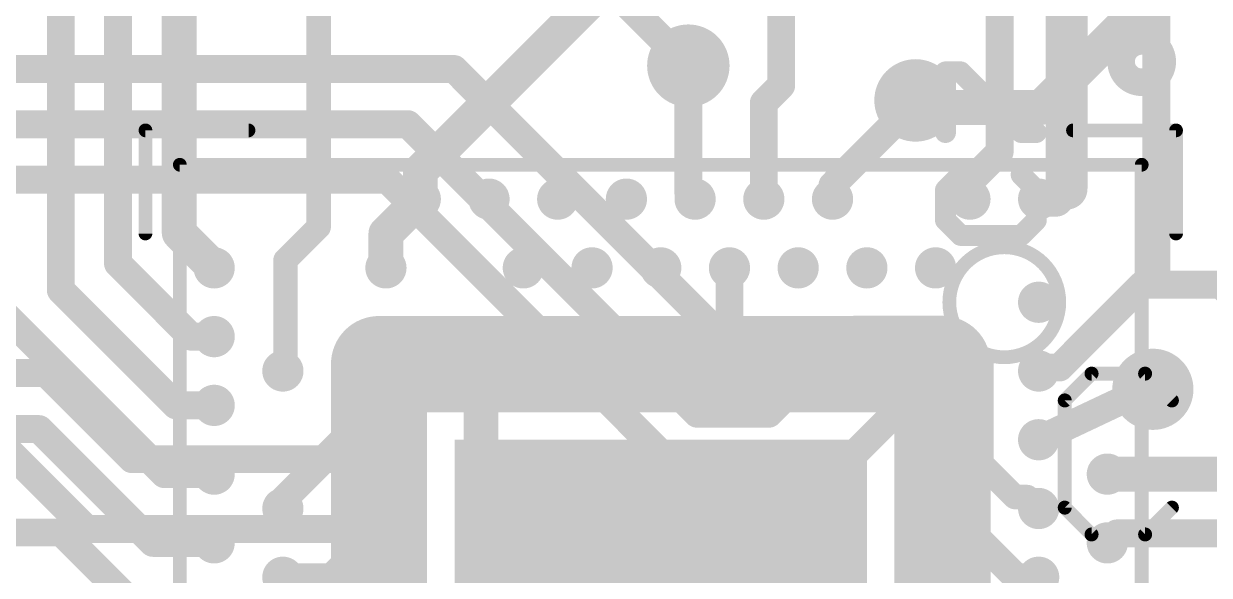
# Model space of a CAD drawing. Extents: x -25.4 to 25.4, y -26.7 to 25.8.
# Drawn here: x -4.06 to 4.56, y 9.49 to 13.5 of the extents above; entities that cross this region are included whole.
import ezdxf

# ---------------------------------------------------------------- set-up
doc = ezdxf.new("R2010")
doc.units = 0
for name, color, linetype in [('1', 12, 'CONTINUOUS'), ('16', 5, 'CONTINUOUS'), ('18', 110, 'CONTINUOUS'), ('20', 53, 'CONTINUOUS'), ('21', 53, 'CONTINUOUS'), ('25', 253, 'CONTINUOUS'), ('51', 53, 'CONTINUOUS')]:
    doc.layers.add(name, color=color, linetype=linetype)

# ---------------------------------------------------------------- blocks, each defined once
blk = doc.blocks.new('PIE')
at = {"const_width": 0.5}
blk.add_lwpolyline([(0, -0.25, 1), (0, 0.25, 1), (0, -0.25)], format="xyb", dxfattribs=at)
blk = doc.blocks.new('RECT')
blk.add_solid([(-0.5, -0.5), (0.5, -0.5), (-0.5, 0.5), (0.5, 0.5)])
blk = doc.blocks.new('ROUNDV')
at = {"const_width": 0.5}
blk.add_lwpolyline([(0, -0.25, 1), (0, 0.25, 1), (0, -0.25)], format="xyb", dxfattribs=at)

msp = doc.modelspace()

# ---------------------------------------------------------------- linework, layer by layer
at = {"layer": '1'}
for points, const_width in [([(0, 20.32, 0.4142), (-20.32, 0)], 0.254), ([(20.32, 0, 0.4142), (0, 20.32)], 0.254), ([(0.823, 13.1994, 1), (0.7214, 13.1994)], 0.1016), ([(1.4837, 13.0197, 1), (1.4119, 13.0915)], 0.1016), ([(1.3723, 12.9293, 1), (1.2707, 12.9293)], 0.1016), ([(1.397, 13.0556, 1), (1.4986, 13.0556)], 0.1016), ([(2.4257, 12.9977, 1), (2.4257, 12.8961)], 0.1016), ([(2.4743, 12.911, 1), (2.4025, 12.9828)], 0.1016), ([(2.4384, 12.8961, 1), (2.4384, 12.9977)], 0.1016), ([(1.2856, 12.9652, 1), (1.3574, 12.8934)], 0.1016), ([(2.9866, 12.5718, 1), (3.0882, 12.5718)], 0.1016), ([(3.0733, 12.5359, 1), (3.0015, 12.6077)], 0.1016), ([(-1.115, 12.4321, 1), (-1.242, 12.4321)], 0.127), ([(-1.2234, 12.477, 1), (-1.1336, 12.3872)], 0.127), ([(1.8723, 12.33, 1), (1.7707, 12.33)], 0.1016), ([(2.8723, 12.3559, 1), (2.7707, 12.3559)], 0.1016), ([(2.7856, 12.3918, 1), (2.8574, 12.32)], 0.1016), ([(3.5696, 12.2602, 1), (3.4798, 12.35)], 0.127), ([(-1.1336, 12.184, 1), (-1.2234, 12.2738)], 0.127), ([(0.8081, 12.3142, 1), (0.7362, 12.2423)], 0.1016), ([(1.7856, 12.3659, 1), (1.8574, 12.2941)], 0.1016), ([(3.3215, 12.2924, 1), (3.3215, 12.1654)], 0.127), ([(3.4485, 12.3051, 1), (3.6009, 12.3051)], 0.1524), ([(3.4485, 12.1654, 1), (3.4485, 12.2924)], 0.127), ([(-1.242, 12.2289, 1), (-1.115, 12.2289)], 0.127), ([(0.7214, 12.2782, 1), (0.823, 12.2782)], 0.1016), ([(0.7856, 12.193, 1), (0.8574, 12.2648)], 0.1016), ([(1.2707, 12.2289, 1), (1.3723, 12.2289)], 0.1016), ([(1.7707, 12.2289, 1), (1.8723, 12.2289)], 0.1016), ([(2.7707, 12.2289, 1), (2.8723, 12.2289)], 0.1016), ([(3.4036, 12.2738, 1), (3.4934, 12.184)], 0.127), ([(-2.8876, 12.0278, 1), (-2.9774, 11.938)], 0.127), ([(-1.8863, 11.9955, 1), (-1.9491, 12.0583)], 0.0889), ([(-1.365, 11.9789, 1), (-1.492, 11.9789)], 0.127), ([(-1.4734, 12.0238, 1), (-1.3836, 11.934)], 0.127), ([(-2.996, 11.9829, 1), (-2.869, 11.9829)], 0.127), ([(-1.9622, 12.0269, 1), (-1.8733, 12.0269)], 0.0889), ([(-3.3423, 11.7961, 1), (-3.4141, 11.7243)], 0.1016), ([(-2.7234, 11.684, 1), (-2.6336, 11.7738)], 0.127), ([(-2.1146, 11.7856, 1), (-2.2035, 11.7856)], 0.0889), ([(-2.1904, 11.817, 1), (-2.1276, 11.7542)], 0.0889), ([(1.1223, 11.7289, 1), (1.0207, 11.7289)], 0.1016), ([(-3.429, 11.7602, 1), (-3.3274, 11.7602)], 0.1016), ([(-1.492, 11.7289, 1), (-1.365, 11.7289)], 0.127), ([(-3.7582, 11.6024, 1), (-3.83, 11.5306)], 0.1016), ([(4.0767, 11.6579, 1), (4.0767, 11.5563)], 0.1016), ([(4.1126, 11.5712, 1), (4.0408, 11.643)], 0.1016), ([(4.1783, 11.6579, 1), (4.1783, 11.5563)], 0.1016), ([(4.1275, 11.6071, 1), (4.2291, 11.6071)], 0.1016), ([(4.1783, 11.5563, 1), (4.1783, 11.6579)], 0.1016), ([(4.6848, 11.643, 1), (4.613, 11.5712)], 0.1016), ([(-3.8449, 11.5665, 1), (-3.7433, 11.5665)], 0.1016), ([(-2.8469, 11.2797, 1), (-2.8469, 11.1781)], 0.1016), ([(-2.8828, 11.193, 1), (-2.811, 11.2648)], 0.1016), ([(-2.6785, 11.1781, 1), (-2.6785, 11.2797)], 0.1016), ([(1.9812, 11.3361, 1), (1.9812, 11.2473)], 0.0889), ([(2.0126, 11.2603, 1), (1.9498, 11.3231)], 0.0889), ([(2.6935, 11.3231, 1), (2.6307, 11.2603)], 0.0889), ([(2.6621, 11.2473, 1), (2.6621, 11.3361)], 0.0889), ([(1.0309, 11.2119, 1), (1.1027, 11.1401)], 0.1016), ([(1.0207, 11.1807, 1), (1.1223, 11.1807)], 0.1016), ([(1.1074, 11.1448, 1), (1.0356, 11.2166)], 0.1016), ([(1.7212, 11.0945, 1), (1.784, 11.0317)], 0.0889), ([(2.9493, 11.049, 1), (2.8604, 11.049)], 0.0889), ([(-2.2099, 11.0103, 1), (-2.1471, 10.9475)], 0.0889), ([(-2.1276, 10.967, 1), (-2.1904, 11.0298)], 0.0889), ([(2.8734, 11.0176, 1), (2.9362, 11.0804)], 0.0889), ([(3.2856, 11.0148, 1), (3.3574, 10.943)], 0.1016), ([(3.3469, 11.0551, 1), (3.3469, 10.9535)], 0.1016), ([(3.3828, 10.9684, 1), (3.311, 11.0402)], 0.1016), ([(3.438, 11.0402, 1), (3.5098, 10.9684)], 0.1016), ([(3.4739, 10.9535, 1), (3.4739, 11.0551)], 0.1016), ([(-2.2035, 10.9984, 1), (-2.1146, 10.9984)], 0.0889), ([(4.0988, 10.903, 1), (4.0988, 10.7887)], 0.1143), ([(4.1529, 10.7887, 1), (4.1529, 10.903)], 0.1143), ([(2.4384, 10.7837, 1), (2.3368, 10.7837)], 0.1016), ([(4.1205, 10.7999, 1), (4.0772, 10.8917)], 0.1016), ([(-2.9565, 10.7797, 1), (-2.9565, 10.6781)], 0.1016), ([(-2.9924, 10.693, 1), (-2.9206, 10.7648)], 0.1016), ([(-2.6785, 10.6781, 1), (-2.6785, 10.7797)], 0.1016), ([(-0.6731, 10.668, 1), (-0.8001, 10.668)], 0.127), ([(2.4235, 10.7688, 1), (2.3517, 10.697)], 0.1016), ([(2.3368, 10.7329, 1), (2.4384, 10.7329)], 0.1016), ([(2.5146, 10.6567, 1), (2.413, 10.6567)], 0.1016), ([(2.4279, 10.6208, 1), (2.4997, 10.6926)], 0.1016), ([(-3.9163, 10.5922, 1), (-3.9882, 10.5203)], 0.1016), ([(-3.9522, 10.5054, 1), (-3.9522, 10.607)], 0.1016), ([(-1.6764, 10.5918, 1), (-1.6764, 10.4902)], 0.1016), ([(-1.6405, 10.5051, 1), (-1.7123, 10.5769)], 0.1016), ([(-1.5494, 10.4902, 1), (-1.5494, 10.5918)], 0.1016), ([(3.2998, 10.5248, 1), (3.3432, 10.433)], 0.1016), ([(-0.6917, 10.3319, 1), (-0.7815, 10.2421)], 0.127), ([(2.9362, 10.3377, 1), (2.8734, 10.2749)], 0.0889), ([(3.8215, 10.2924, 1), (3.8215, 10.1654)], 0.127), ([(-3.0407, 10.2797, 1), (-3.0407, 10.1781)], 0.1016), ([(-3.0766, 10.193, 1), (-3.0048, 10.2648)], 0.1016), ([(-2.6785, 10.1781, 1), (-2.6785, 10.2797)], 0.1016), ([(-0.8001, 10.287, 1), (-0.6731, 10.287)], 0.127), ([(2.4997, 10.21, 1), (2.4279, 10.1382)], 0.1016), ([(2.8604, 10.3063, 1), (2.9493, 10.3063)], 0.0889), ([(2.413, 10.1741, 1), (2.5146, 10.1741)], 0.1016), ([(-2.1277, 10.0389, 1), (-2.2293, 10.0389)], 0.1016), ([(-2.2144, 10.0748, 1), (-2.1426, 10.003)], 0.1016), ([(3.1489, 10.1067, 1), (3.1489, 10.0178)], 0.0889), ([(3.1175, 10.0308, 1), (3.1803, 10.0936)], 0.0889), ([(3.2696, 10.0936, 1), (3.2068, 10.0308)], 0.0889), ([(3.2382, 10.0178, 1), (3.2382, 10.1067)], 0.0889), ([(-2.2293, 9.9789, 1), (-2.1277, 9.9789)], 0.1016), ([(3.2901, 9.9475, 1), (3.3529, 10.0103)], 0.0889), ([(-1.4191, 9.7939, 1), (-1.4909, 9.8657)], 0.1016), ([(-3.7538, 9.8403, 1), (-3.8256, 9.7685)], 0.1016), ([(-3.7897, 9.7536, 1), (-3.7897, 9.8552)], 0.1016), ([(3.8901, 9.8483, 1), (3.8901, 9.7467)], 0.1016), ([(3.926, 9.7616, 1), (3.8542, 9.8334)], 0.1016), ([(-3.1249, 9.7797, 1), (-3.1249, 9.6781)], 0.1016), ([(-3.1608, 9.693, 1), (-3.089, 9.7648)], 0.1016), ([(-2.6785, 9.6781, 1), (-2.6785, 9.7797)], 0.1016), ([(3.7856, 9.7648, 1), (3.8574, 9.693)], 0.1016), ([(-1.6752, 9.6774, 1), (-1.6752, 9.5758)], 0.1016), ([(-1.6393, 9.5907, 1), (-1.7111, 9.6625)], 0.1016), ([(-1.6941, 9.6625, 1), (-1.6223, 9.5907)], 0.1016), ([(-1.6582, 9.5758, 1), (-1.6582, 9.6774)], 0.1016), ([(-2.1785, 9.5297, 1), (-2.1785, 9.4281)], 0.1016), ([(-1.8229, 9.4281, 1), (-1.8229, 9.5297)], 0.1016), ([(3.159, 9.5297, 1), (3.159, 9.4281)], 0.1016), ([(3.3215, 9.4281, 1), (3.3215, 9.5297)], 0.1016), ([(-1.8588, 9.5148, 1), (-1.787, 9.443)], 0.1016), ([(3.1231, 9.443, 1), (3.1949, 9.5148)], 0.1016)]:
    msp.add_lwpolyline(points, format="xyb", dxfattribs=dict(at, const_width=const_width))
for points, const_width in [([(-3.7941, 11.5665), (-3.7941, 17.9991)], 0.2032), ([(-2.9325, 17.4784), (-2.9325, 11.9829)], 0.254), ([(-3.3782, 11.7602), (-3.3782, 14.7726)], 0.2032), ([(1.4478, 14.4526), (1.4478, 13.0556)], 0.2032), ([(3.0374, 14.3444), (3.0374, 12.5718)], 0.2032), ([(4.1783, 14.2368), (4.1783, 11.6071)], 0.2032), ([(-1.9177, 14.206), (-1.9177, 12.0269)], 0.1778), ([(0.3251, 13.9357), (-1.1785, 12.4321)], 0.254), ([(3.5247, 12.3051), (3.5247, 13.6622)], 0.3048), ([(0.7722, 12.2782), (0.7722, 13.1994)], 0.2032), ([(1.4478, 13.0556), (1.3215, 12.9293)], 0.2032), ([(1.3215, 12.9293), (1.3215, 12.2289)], 0.2032), ([(2.4384, 12.9469), (1.8215, 12.33)], 0.2032), ([(2.4257, 12.9469), (2.4384, 12.9469)], 0.2032), ([(3.0374, 12.5718), (2.8215, 12.3559)], 0.2032), ([(-1.1785, 12.2289), (-1.1785, 12.4321)], 0.254), ([(1.8215, 12.2289), (1.8215, 12.33)], 0.2032), ([(2.8215, 12.2289), (2.8215, 12.3559)], 0.2032), ([(3.4485, 12.2289), (3.5247, 12.3051)], 0.254), ([(-1.4285, 11.9789), (-1.1785, 12.2289)], 0.254), ([(0.8215, 12.2289), (0.7722, 12.2782)], 0.2032), ([(3.3215, 12.2289), (3.4485, 12.2289)], 0.254), ([(-2.6785, 11.7289), (-2.9325, 11.9829)], 0.254), ([(-1.9177, 12.0269), (-2.159, 11.7856)], 0.1778), ([(-1.4285, 11.7289), (-1.4285, 11.9789)], 0.254), ([(-2.8469, 11.2289), (-3.3782, 11.7602)], 0.2032), ([(-2.159, 11.7856), (-2.159, 10.9984)], 0.1778), ([(1.0715, 11.7289), (1.0715, 11.1807)], 0.2032), ([(-2.9565, 10.7289), (-3.7941, 11.5665)], 0.2032), ([(4.0767, 11.6071), (3.4739, 11.0043)], 0.2032), ([(4.0767, 11.6071), (4.1783, 11.6071)], 0.2032), ([(4.1783, 11.6071), (4.6489, 11.6071)], 0.2032), ([(5.3569, 10.8991), (4.6489, 11.6071)], 0.2032), ([(-4.2192, 11.4074), (-3.0407, 10.2289)], 0.2032), ([(-2.6785, 11.2289), (-2.8469, 11.2289)], 0.2032), ([(1.7526, 11.0631), (1.9812, 11.2917)], 0.1778), ([(2.6621, 11.2917), (1.9812, 11.2917)], 0.1778), ([(2.6621, 11.2917), (2.9048, 11.049)], 0.1778), ([(1.0715, 11.1807), (1.0668, 11.176)], 0.2032), ([(2.9048, 11.049), (2.9048, 10.3063)], 0.1778), ([(-2.159, 10.9984), (-2.1785, 10.9789)], 0.1778), ([(3.3469, 11.0043), (3.3215, 10.9789)], 0.2032), ([(3.4739, 11.0043), (3.3469, 11.0043)], 0.2032), ([(4.0988, 10.8458), (4.1529, 10.8458)], 0.2286), ([(2.3876, 10.7329), (2.3876, 10.7837)], 0.2032), ([(3.3215, 10.4789), (4.0988, 10.8458)], 0.2032), ([(-2.6785, 10.7289), (-2.9565, 10.7289)], 0.2032), ([(-0.7366, 10.287), (-0.7366, 10.668)], 0.254), ([(2.4638, 10.6567), (2.3876, 10.7329)], 0.2032), ([(2.4638, 10.6567), (2.4638, 10.1741)], 0.2032), ([(-3.9522, 10.5562), (-6.4541, 10.5562)], 0.2032), ([(-3.1249, 9.7289), (-3.9522, 10.5562)], 0.2032), ([(-1.6764, 10.541), (-2.1785, 10.0389)], 0.2032), ([(-1.5494, 10.541), (-1.6764, 10.541)], 0.2032), ([(0.5715, 8.9789), (-0.7366, 10.287)], 0.254), ([(2.9048, 10.3063), (3.1489, 10.0622)], 0.1778), ([(3.8215, 10.2289), (7.9404, 10.2289)], 0.254), ([(-3.0407, 10.2289), (-2.6785, 10.2289)], 0.2032), ([(3.159, 9.4789), (2.4638, 10.1741)], 0.2032), ([(-2.1785, 9.9789), (-2.1785, 10.0389)], 0.2032), ([(3.1489, 10.0622), (3.2382, 10.0622)], 0.1778), ([(3.2382, 10.0622), (3.3215, 9.9789)], 0.1778), ([(-1.6582, 9.6266), (-1.455, 9.8298)], 0.2032), ([(-4.572, 9.8044), (-3.7897, 9.8044)], 0.2032), ([(-3.7897, 9.8044), (-3.2142, 9.2289)], 0.2032), ([(3.8215, 9.7289), (3.8901, 9.7975)], 0.2032), ([(11.9311, 9.7975), (3.8901, 9.7975)], 0.2032), ([(-2.6785, 9.7289), (-3.1249, 9.7289)], 0.2032), ([(-1.6752, 9.6266), (-1.8229, 9.4789)], 0.2032), ([(-1.6582, 9.6266), (-1.6752, 9.6266)], 0.2032), ([(-2.1785, 9.4789), (-1.8229, 9.4789)], 0.2032), ([(3.3215, 9.4789), (3.159, 9.4789)], 0.2032)]:
    msp.add_lwpolyline(points, dxfattribs=dict(at, const_width=const_width))
at = {"layer": '16'}
for points, const_width in [([(0, 20.32, 0.4142), (-20.32, 0)], 0.254), ([(20.32, 0, 0.4142), (0, 20.32)], 0.254), ([(-0.8963, 13.2109, 1), (-0.9681, 13.1391)], 0.1016), ([(-0.9322, 13.1242, 1), (-0.9322, 13.2258)], 0.1016), ([(0.7362, 13.1634, 1), (0.8081, 13.2353)], 0.1016), ([(2.4706, 12.9918, 1), (2.3808, 12.902)], 0.127), ([(2.4765, 12.9596, 1), (2.4765, 12.8326)], 0.127), ([(2.4316, 12.8512, 1), (2.5214, 12.941)], 0.127), ([(3.2952, 12.941, 1), (3.385, 12.8512)], 0.127), ([(3.3401, 12.8326, 1), (3.3401, 12.9596)], 0.127), ([(-1.2326, 12.8096, 1), (-1.3044, 12.7377)], 0.1016), ([(-1.2685, 12.7229, 1), (-1.2685, 12.8245)], 0.1016), ([(-1.3824, 12.4057, 1), (-1.4543, 12.3339)], 0.1016), ([(-1.4184, 12.319, 1), (-1.4184, 12.4206)], 0.1016), ([(1.0309, 11.1401, 1), (1.1027, 11.2119)], 0.1016), ([(1.7885, 11.0272, 1), (1.7167, 11.099)], 0.1016), ([(-3.8681, 11.0011, 1), (-3.9399, 10.9293)], 0.1016), ([(-3.904, 10.9144, 1), (-3.904, 11.016)], 0.1016), ([(2.4235, 10.7478, 1), (2.3517, 10.8196)], 0.1016), ([(0.8371, 10.7188, 1), (0.8371, 10.6172)], 0.1016), ([(0.8012, 10.6321, 1), (0.8731, 10.7039)], 0.1016), ([(1.3216, 10.7039, 1), (1.3934, 10.6321)], 0.1016), ([(1.3575, 10.6172, 1), (1.3575, 10.7188)], 0.1016), ([(-1.5135, 10.5051, 1), (-1.5853, 10.5769)], 0.1016), ([(-3.2766, 10.3886, 1), (-3.2766, 10.287)], 0.1016), ([(-3.3125, 10.3019, 1), (-3.2407, 10.3737)], 0.1016), ([(-1.7885, 10.3737, 1), (-1.7167, 10.3019)], 0.1016), ([(-1.7526, 10.287, 1), (-1.7526, 10.3886)], 0.1016), ([(0.6855, 10.3167, 1), (0.6855, 10.2151)], 0.1016), ([(1.8698, 10.2151, 1), (1.8698, 10.3167)], 0.1016), ([(0.6496, 10.23, 1), (0.7214, 10.3019)], 0.1016), ([(1.8339, 10.3019, 1), (1.9058, 10.23)], 0.1016), ([(-3.6068, 9.8806, 1), (-3.6068, 9.779)], 0.1016), ([(-1.455, 9.779, 1), (-1.455, 9.8806)], 0.1016), ([(-3.6427, 9.7939, 1), (-3.5709, 9.8657)], 0.1016)]:
    msp.add_lwpolyline(points, format="xyb", dxfattribs=dict(at, const_width=const_width))
for points, const_width in [([(5.7404, 15.2964), (3.3401, 12.8961)], 0.254), ([(0.7722, 13.1994), (-0.8449, 14.8165)], 0.2032), ([(-0.9322, 13.175), (-7.4625, 13.175)], 0.2032), ([(1.0668, 11.176), (-0.9322, 13.175)], 0.2032), ([(2.4765, 12.8961), (2.4257, 12.9469)], 0.254), ([(3.3401, 12.8961), (2.4765, 12.8961)], 0.254), ([(-10.7213, 12.7737), (-1.2685, 12.7737)], 0.2032), ([(-1.2685, 12.7737), (0.8371, 10.668)], 0.2032), ([(-1.4184, 12.3698), (-8.0366, 12.3698)], 0.2032), ([(-1.4184, 12.3698), (0.6855, 10.2659)], 0.2032), ([(1.3575, 10.668), (1.7526, 11.0631)], 0.2032), ([(-8.2118, 10.9652), (-3.904, 10.9652)], 0.2032), ([(-3.2766, 10.3378), (-3.904, 10.9652)], 0.2032), ([(2.3876, 10.7837), (1.8698, 10.2659)], 0.2032), ([(0.8371, 10.668), (1.3575, 10.668)], 0.2032), ([(-3.6068, 9.8298), (-4.3307, 10.5537)], 0.2032), ([(-1.7526, 10.3378), (-1.5494, 10.541)], 0.2032), ([(-1.7526, 10.3378), (-3.2766, 10.3378)], 0.2032), ([(1.8698, 10.2659), (0.6855, 10.2659)], 0.2032), ([(-1.455, 9.8298), (-3.6068, 9.8298)], 0.2032)]:
    msp.add_lwpolyline(points, dxfattribs=dict(at, const_width=const_width))
at = {"layer": '20', "const_width": 0.0254}
msp.add_lwpolyline([(-3.4925, 25.146, 14.4823), (3.4925, 25.146)], format="xyb", dxfattribs=at)
at = {"layer": '21'}
for points, const_width in [([(4.0715, 13.1289, 1), (4.0715, 13.3289, 1), (4.0715, 13.1289)], 0.3), ([(-3.1785, 12.7539, 1), (-3.1785, 12.7039)], 0.05), ([(-3.1535, 12.7289, 1), (-3.2035, 12.7289)], 0.05), ([(-2.4285, 12.7039, 1), (-2.4285, 12.7539)], 0.05), ([(3.5715, 12.7539, 1), (3.5715, 12.7039)], 0.05), ([(4.3465, 12.7289, 1), (4.2965, 12.7289)], 0.05), ([(4.3215, 12.7039, 1), (4.3215, 12.7539)], 0.05), ([(-3.2035, 11.9789, 1), (-3.1535, 11.9789)], 0.05), ([(4.2965, 11.9789, 1), (4.3465, 11.9789)], 0.05), ([(-1.3035, 11.0289, 1), (-1.6535, 11.0289)], 0.35), ([(-1.4785, 11.2039, 1), (-1.4785, 10.8539)], 0.35), ([(2.7965, 11.0289, 1), (2.4465, 11.0289)], 0.35), ([(2.6215, 10.8539, 1), (2.6215, 11.2039)], 0.35)]:
    msp.add_lwpolyline(points, format="xyb", dxfattribs=dict(at, const_width=const_width))
for points, const_width in [([(-2.4285, 12.7289), (-3.1785, 12.7289)], 0.1), ([(-3.1785, 12.7289), (-3.1785, 11.9789)], 0.1), ([(4.3215, 12.7289), (3.5715, 12.7289)], 0.1), ([(4.3215, 11.9789), (4.3215, 12.7289)], 0.1), ([(-1.4785, 6.9289), (-1.4785, 11.0289)], 0.7), ([(-1.4785, 11.0289), (2.6215, 11.0289)], 0.7), ([(2.6215, 11.0289), (2.6215, 6.9289)], 0.7)]:
    msp.add_lwpolyline(points, dxfattribs=dict(at, const_width=const_width))
at = {"layer": '25'}
for points, const_width in [([(2.6436, 12.7136), (2.6436, 13.1542)], 0.1524), ([(2.6436, 13.1542), (2.7537, 13.1542)], 0.1524), ([(2.7537, 13.1542), (3.1944, 12.7136)], 0.1524), ([(3.1944, 12.7136), (3.3045, 12.7136)], 0.1524), ([(2.7537, 12.4058), (2.6436, 12.2957)], 0.1524), ([(3.3045, 12.2957), (3.1944, 12.4058)], 0.1524), ([(2.6436, 12.2957), (2.6436, 12.0753)], 0.1524), ([(3.3045, 12.0753), (3.3045, 12.2957)], 0.1524), ([(2.6436, 12.0753), (2.7537, 11.9652)], 0.1524), ([(3.1944, 11.9652), (3.3045, 12.0753)], 0.1524), ([(2.7537, 11.9652), (3.1944, 11.9652)], 0.1524), ([(3.7065, 10.9597), (3.5116, 10.7648)], 0.1016), ([(4.0963, 10.9597), (3.7065, 10.9597)], 0.1016), ([(4.2912, 10.7648), (4.0963, 10.9597)], 0.1016), ([(3.5116, 10.7648), (3.5116, 9.9852)], 0.1016), ([(3.5116, 9.9852), (3.7065, 9.7903)], 0.1016), ([(4.0963, 9.7903), (4.2912, 9.9852)], 0.1016), ([(3.7065, 9.7903), (4.0963, 9.7903)], 0.1016)]:
    msp.add_lwpolyline(points, dxfattribs=dict(at, const_width=const_width))
for points, const_width in [([(2.6817, 13.1542, 1), (2.6055, 13.1542)], 0.0762), ([(2.6436, 13.1923, 1), (2.6436, 13.1161)], 0.0762), ([(2.7807, 13.1812, 1), (2.7268, 13.1273)], 0.0762), ([(2.7537, 13.1161, 1), (2.7537, 13.1923)], 0.0762), ([(3.1944, 12.7517, 1), (3.1944, 12.6755)], 0.0762), ([(3.1674, 12.6866, 1), (3.2213, 12.7405)], 0.0762), ([(3.3045, 12.6755, 1), (3.3045, 12.7517)], 0.0762), ([(2.6055, 12.7136, 1), (2.6817, 12.7136)], 0.0762), ([(2.7807, 12.3789, 1), (2.7268, 12.4328)], 0.0762), ([(3.2213, 12.4328, 1), (3.1674, 12.3789)], 0.0762), ([(2.6166, 12.3226, 1), (2.6705, 12.2687)], 0.0762), ([(2.6817, 12.2957, 1), (2.6055, 12.2957)], 0.0762), ([(3.3426, 12.2957, 1), (3.2664, 12.2957)], 0.0762), ([(3.2776, 12.2687, 1), (3.3315, 12.3226)], 0.0762), ([(2.6705, 12.1023, 1), (2.6166, 12.0484)], 0.0762), ([(2.6055, 12.0753, 1), (2.6817, 12.0753)], 0.0762), ([(3.2664, 12.0753, 1), (3.3426, 12.0753)], 0.0762), ([(3.3315, 12.0484, 1), (3.2776, 12.1023)], 0.0762), ([(2.7537, 12.0033, 1), (2.7537, 11.9271)], 0.0762), ([(2.7268, 11.9382, 1), (2.7807, 11.9921)], 0.0762), ([(3.1674, 11.9921, 1), (3.2213, 11.9382)], 0.0762), ([(3.1944, 11.9271, 1), (3.1944, 12.0033)], 0.0762), ([(3.7065, 10.9851, 1), (3.7065, 10.9343)], 0.0508), ([(3.7245, 10.9417, 1), (3.6885, 10.9777)], 0.0508), ([(4.1143, 10.9777, 1), (4.0783, 10.9417)], 0.0508), ([(4.0963, 10.9343, 1), (4.0963, 10.9851)], 0.0508), ([(3.4936, 10.7828, 1), (3.5296, 10.7468)], 0.0508), ([(3.537, 10.7648, 1), (3.4862, 10.7648)], 0.0508), ([(4.2732, 10.7468, 1), (4.3092, 10.7828)], 0.0508), ([(3.5296, 10.0032, 1), (3.4936, 9.9672)], 0.0508), ([(3.4862, 9.9852, 1), (3.537, 9.9852)], 0.0508), ([(4.3092, 9.9672, 1), (4.2732, 10.0032)], 0.0508), ([(3.7065, 9.8157, 1), (3.7065, 9.7649)], 0.0508), ([(4.0963, 9.7649, 1), (4.0963, 9.8157)], 0.0508), ([(3.6885, 9.7723, 1), (3.7245, 9.8083)], 0.0508), ([(4.0783, 9.8083, 1), (4.1143, 9.7723)], 0.0508)]:
    msp.add_lwpolyline(points, format="xyb", dxfattribs=dict(at, const_width=const_width))
at = {"layer": '51', "const_width": 0.1}
for points in [[(-2.9285, 5.4789), (-2.9285, 12.4789)], [(-2.9285, 12.4789), (4.0715, 12.4789)], [(4.0715, 12.4789), (4.0715, 5.4789)]]:
    msp.add_lwpolyline(points, dxfattribs=at)
at = {"layer": '51'}
for points, const_width in [([(-2.9035, 12.4789, 1), (-2.9535, 12.4789)], 0.05), ([(-2.9285, 12.5039, 1), (-2.9285, 12.4539)], 0.05), ([(4.0965, 12.4789, 1), (4.0465, 12.4789)], 0.05), ([(4.0715, 12.4539, 1), (4.0715, 12.5039)], 0.05), ([(3.0715, 11.0789, 1), (3.0715, 11.8789, 1), (3.0715, 11.0789)], 0.1)]:
    msp.add_lwpolyline(points, format="xyb", dxfattribs=dict(at, const_width=const_width))

# ---------------------------------------------------------------- block references
at = {"layer": '1', "xscale": 0.3, "yscale": 0.3}
for p in [(-1.1785, 12.2289), (-0.6785, 12.2289), (-0.1785, 12.2289), (0.3215, 12.2289), (0.8215, 12.2289), (1.3215, 12.2289), (1.8215, 12.2289), (2.8215, 12.2289), (3.3215, 12.2289), (-2.6785, 11.7289), (-1.4285, 11.7289), (-0.4285, 11.7289), (0.0715, 11.7289), (0.5715, 11.7289), (1.0715, 11.7289), (1.5715, 11.7289), (2.0715, 11.7289), (2.5715, 11.7289), (3.3215, 11.4789), (-2.6785, 11.2289), (-2.1785, 10.9789), (3.3215, 10.9789), (-2.6785, 10.7289), (3.3215, 10.4789), (-2.6785, 10.2289), (3.8215, 10.2289), (-2.1785, 9.9789), (3.3215, 9.9789), (-2.6785, 9.7289), (3.8215, 9.7289), (-2.1785, 9.4789), (3.3215, 9.4789)]:
    msp.add_blockref('PIE', p, dxfattribs=at)
at = {"layer": '1', "xscale": 3, "yscale": 3, "rotation": 270}
msp.add_blockref('RECT', (0.5715, 8.9789), dxfattribs=at)
at = {"layer": '18'}
for p, xscale, yscale in [((0.7722, 13.1994), 0.6, 0.6), ((0.7722, 13.1994), 0.6, 0.6), ((2.4257, 12.9469), 0.6, 0.6), ((2.4257, 12.9469), 0.6, 0.6), ((1.0668, 11.176), 0.4524, 0.4524), ((1.0668, 11.176), 0.4524, 0.4524), ((1.7526, 11.0631), 0.4524, 0.4524), ((1.7526, 11.0631), 0.4524, 0.4524), ((4.1529, 10.8458), 0.5906, 0.5906), ((4.1529, 10.8458), 0.5906, 0.5906), ((2.3876, 10.7837), 0.4524, 0.4524), ((2.3876, 10.7837), 0.4524, 0.4524), ((-1.5494, 10.541), 0.4524, 0.4524), ((-1.5494, 10.541), 0.4524, 0.4524), ((-0.4826, 9.9949), 0.5906, 0.5906), ((-0.4826, 9.9949), 0.5906, 0.5906), ((-1.455, 9.8298), 0.4524, 0.4524), ((-1.455, 9.8298), 0.4524, 0.4524), ((1.6129, 9.4742), 0.5906, 0.5906), ((1.6129, 9.4742), 0.5906, 0.5906)]:
    msp.add_blockref('ROUNDV', p, dxfattribs=dict(at, xscale=xscale, yscale=yscale))

doc.saveas('drawing.dxf')
